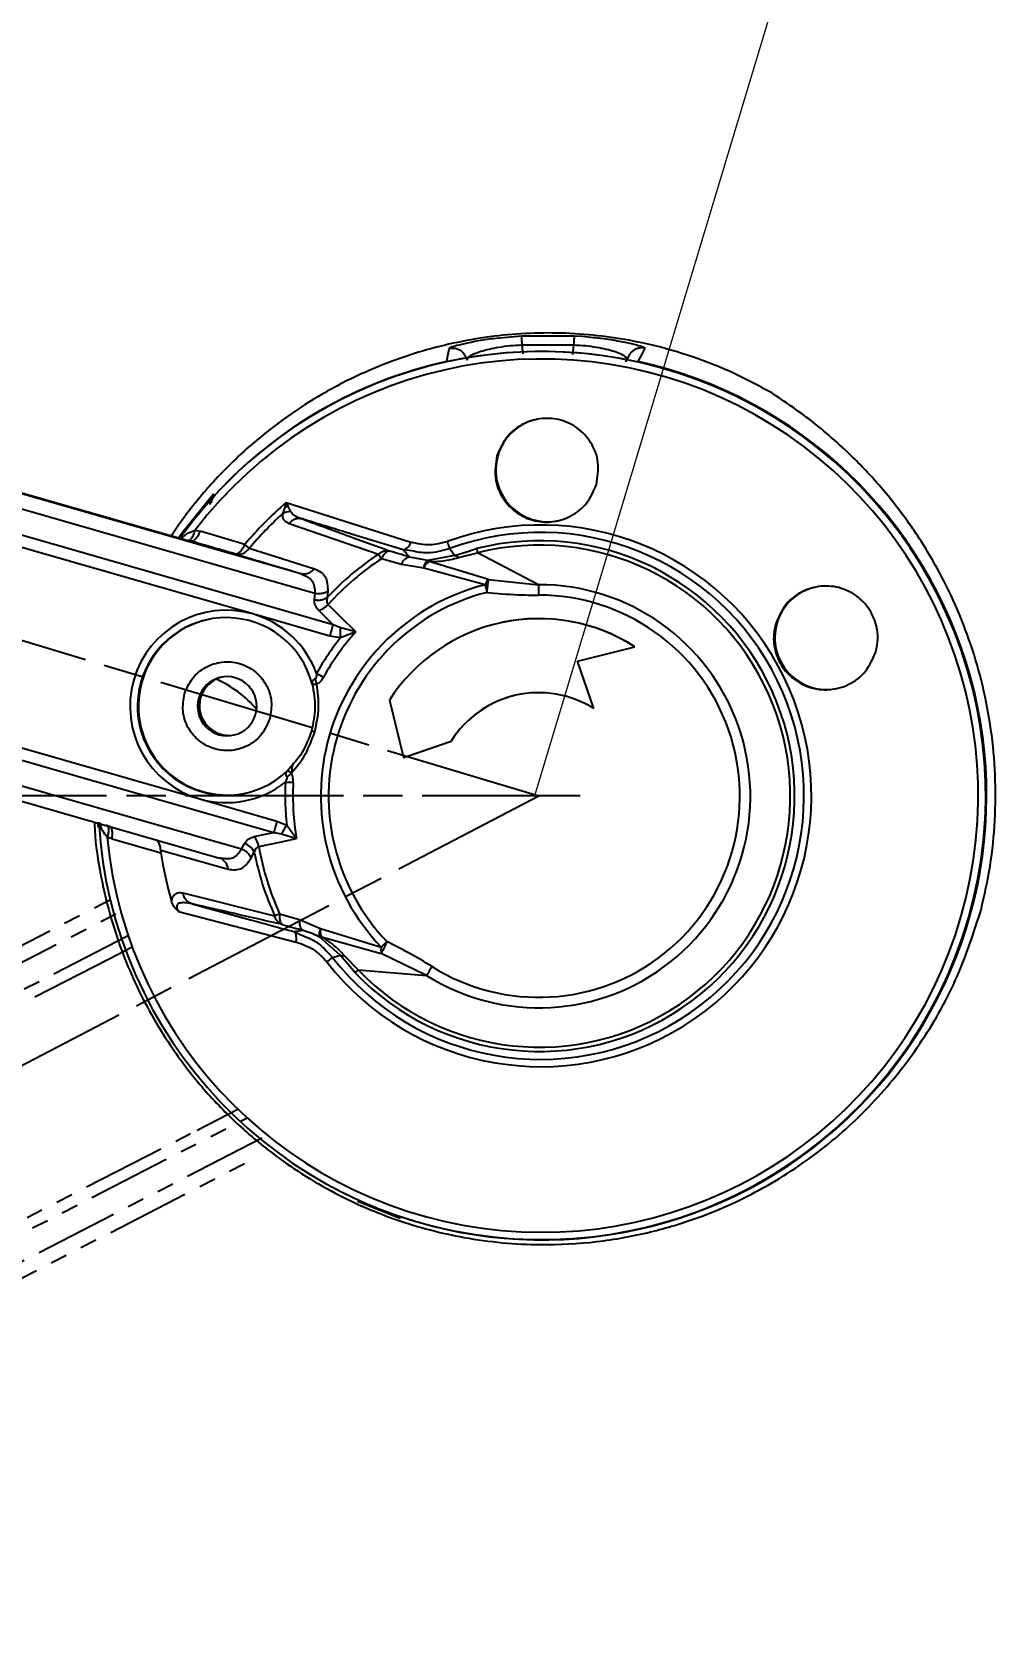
# Model space of a CAD drawing. Header units: millimetres. Extents: x 1890 to 4327, y 775 to 2498.
# Drawn here: x 4021.4 to 4094.7, y 1271.5 to 1394.3 of the extents above; entities that cross this region are included whole.
import ezdxf

# ---------------------------------------------------------------- set-up
doc = ezdxf.new("R2010")
doc.units = ezdxf.units.MM
doc.linetypes.add('AM_ISO08W050', pattern=[18, 12, -1.5, 3, -1.5])
doc.linetypes.add('PHANTOM', pattern=[12.7, 6.35, -1.27, 1.27, -1.27, 1.27, -1.27])
for name, color, linetype, lineweight in [('AM_5', 3, 'Continuous', 25), ('AM_7', 4, 'AM_ISO08W050', 25), ('标注', 3, 'Continuous', 13)]:
    doc.layers.add(name, color=color, linetype=linetype, lineweight=lineweight)
doc.styles.add('SLDTEXTSTYLE1', font='txt.shx', dxfattribs={"width": 0.7, "bigfont": 'gbcbig.shx'})
doc.dimstyles.new('SLDDIMSTYLE12$0', dxfattribs={"dimtxt": 12, "dimasz": 10, "dimexe": 0, "dimexo": 0.0625, "dimgap": 0.875, "dimtad": 1, "dimdec": 1, "dimlfac": 1.8, "dimrnd": 1e-09, "dimzin": 12, "dimdsep": 46, "dimtxsty": 'SLDTEXTSTYLE1', "dimcen": 0.09, "dimdle": 8.16, "dimclrd": 3, "dimclre": 3, "dimadec": 0, "dimazin": 3, "dimtfac": 1, "dimtdec": 1, "dimtofl": 0, "dimtmove": 0, "dimatfit": 3, "dimfxl": 0, "dimfrac": 2, "dimtolj": 1, "dimlwd": 5, "dimlwe": 5, "dimarcsym": 0})
doc.dimstyles.new('SLDDIMSTYLE12$2', dxfattribs={"dimtxt": 12, "dimasz": 10, "dimexe": 0, "dimexo": 0.0625, "dimgap": 0.875, "dimtad": 1, "dimdec": 1, "dimlfac": 1.8, "dimrnd": 1e-09, "dimzin": 12, "dimdsep": 46, "dimtxsty": 'SLDTEXTSTYLE1', "dimcen": 0.09, "dimdle": 8.16, "dimclrd": 3, "dimclre": 3, "dimadec": 0, "dimazin": 3, "dimtfac": 1, "dimtdec": 1, "dimtofl": 0, "dimtmove": 0, "dimatfit": 3, "dimfxl": 0, "dimfrac": 2, "dimtolj": 1, "dimlwd": 5, "dimlwe": 5, "dimarcsym": 0})

# ---------------------------------------------------------------- blocks, each defined once
blk = doc.blocks.new('*D70')
at = {"layer": 'Defpoints', "color": 0, "transparency": 16777216}
for p in [(3755.68, 1427.83), (3777.89, 1346.03), (4059.95, 1336.19), (4059.95, 1336.19), (3778.34, 1189.41)]:
    blk.add_point(p, dxfattribs=at)
at = {"layer": '标注', "color": 3, "linetype": 'Continuous', "lineweight": 5, "transparency": 16777216}
blk.add_arc((4059.95, 1336.19), 282.23, 165.2686, 205.498, dxfattribs=at)
at = {"layer": '标注', "color": 3, "transparency": 16777216}
for points in [[(3785.39, 1408.41), (3788.6, 1407.5), (3789.71, 1417.58)], [(3806.7, 1215.44), (3803.72, 1213.95), (3809.67, 1205.74)]]:
    blk.add_solid(points, dxfattribs=at)
at = {"layer": '标注', "color": 0, "transparency": 16777216, "insert": (3784.91, 1309.21), "char_height": 10, "attachment_point": 5, "rotation": 275.601, "style": 'SLDTEXTSTYLE1'}
blk.add_mtext('\\A1;60%%D', dxfattribs=at)
blk = doc.blocks.new('*D71')
at = {"layer": 'AM_5', "color": 3, "lineweight": 5, "transparency": 16777216}
blk.add_line((3809.38, 1336.22), (3807.93, 1336.22), dxfattribs=at)
at = {"layer": 'AM_5', "color": 3, "linetype": 'Continuous', "lineweight": 5, "transparency": 16777216}
blk.add_arc((4059.84, 1336.22), 251.91, 165.5129, 177.7254, dxfattribs=at)
at = {"layer": 'AM_5', "color": 3, "transparency": 16777216}
for points in [[(3814.33, 1399.69), (3817.54, 1398.79), (3818.63, 1408.87)], [(3809.79, 1346.18), (3806.46, 1346.25), (3807.93, 1336.22)]]:
    blk.add_solid(points, dxfattribs=at)
at = {"layer": 'Defpoints', "color": 0, "transparency": 16777216}
for p in [(3755.68, 1427.83), (3812.71, 1385.04), (3809.45, 1336.22), (4059.95, 1336.19), (4063.1, 1336.22)]:
    blk.add_point(p, dxfattribs=at)
at = {"layer": 'AM_5', "color": 0, "transparency": 16777216, "insert": (3803.82, 1373.94), "char_height": 12, "attachment_point": 5, "rotation": 81.6192, "style": 'SLDTEXTSTYLE1'}
blk.add_mtext('\\A1;15%%D', dxfattribs=at)
blk = doc.blocks.new('*D60')
at = {"layer": 'AM_5', "color": 3, "linetype": 'Continuous', "lineweight": 5, "transparency": 16777216}
for p, q in [((3823.02, 1408.79), (3840.44, 1466.65)), ((4067.87, 1398.15), (3850.02, 1463.76))]:
    blk.add_line(p, q, dxfattribs=at)
at = {"layer": 'AM_5', "color": 3, "lineweight": 5, "transparency": 16777216}
blk.add_line((4059.69, 1336.31), (4077.44, 1395.27), dxfattribs=at)
at = {"layer": 'AM_5', "color": 3, "transparency": 16777216}
for points in [[(3850.5, 1465.36), (3849.54, 1462.17), (3840.44, 1466.65)], [(4068.35, 1399.75), (4067.39, 1396.55), (4077.44, 1395.27)]]:
    blk.add_solid(points, dxfattribs=at)
at = {"layer": 'Defpoints', "color": 0, "transparency": 16777216}
for p in [(3840.44, 1466.65), (3823, 1408.73), (4059.67, 1336.25)]:
    blk.add_point(p, dxfattribs=at)
at = {"layer": 'AM_5', "color": 0, "transparency": 16777216, "insert": (3960.93, 1437.54), "char_height": 12, "attachment_point": 5, "rotation": 343.2384, "style": 'SLDTEXTSTYLE1'}
blk.add_mtext('\\A1;225', dxfattribs=at)

msp = doc.modelspace()

# ---------------------------------------------------------------- linework, layer by layer
at = {"color": 7, "linetype": 'Continuous', "lineweight": 25}
for p, q in [((4058.633, 1371.167), (4056.704, 1370.991)), ((4062.655, 1371.167), (4058.633, 1371.167)), ((4063.277, 1371.124), (4062.655, 1371.167)), ((4053.193, 1370.28), (4053.129, 1370.24)), ((4062.601, 1370.472), (4058.666, 1370.472)), ((4058.666, 1370.472), (4058.752, 1369.814)), ((4062.601, 1370.473), (4062.517, 1369.765)), ((4068.035, 1370.24), (4067.805, 1370.35)), ((4053.096, 1369.234), (4053.08, 1369.231)), ((4056.842, 1362.071), (4056.775, 1362.057)), ((4018.067, 1359.946), (4041.862, 1353.123)), ((4033.36, 1355.576), (4018.097, 1359.953)), ((4017.723, 1358.857), (4042.935, 1351.627)), ((4040.742, 1358.515), (4040.644, 1358.157)), ((4040.742, 1358.515), (4050.225, 1355.498)), ((4040.742, 1358.515), (4040.895, 1358.22)), ((4038.202, 1350.044), (4016.918, 1356.148)), ((4044.329, 1349.225), (4017.171, 1357.014)), ((4033.822, 1356.412), (4034.211, 1356.332)), ((4037.599, 1355.329), (4034.211, 1356.332)), ((4040.975, 1356.927), (4047.762, 1354.591)), ((4049.65, 1354.916), (4045.713, 1356.118)), ((4032.758, 1355.748), (4032.774, 1355.796)), ((4033.252, 1355.633), (4033.447, 1355.594)), ((4033.447, 1355.594), (4033.36, 1355.576)), ((4037.939, 1355.036), (4042.891, 1353.485)), ((4050.293, 1354.834), (4049.65, 1354.916)), ((4053.549, 1354.482), (4053.175, 1355.011)), ((4053.549, 1354.482), (4054.385, 1354.745)), ((4054.385, 1354.745), (4055.227, 1355.009)), ((4036.85, 1354.609), (4037.141, 1354.523)), ((4049.508, 1353.8), (4047.987, 1354.244)), ((4051.201, 1353.525), (4049.508, 1353.8)), ((4051.521, 1354.115), (4050.133, 1354.368)), ((4055.869, 1352.264), (4051.201, 1353.525)), ((4053.549, 1354.482), (4051.521, 1354.115)), ((4056.129, 1352.673), (4051.611, 1354.043)), ((4053.837, 1354.331), (4055.3, 1354.691)), ((4059.935, 1352.269), (4055.3, 1354.691)), ((4041.862, 1353.123), (4041.99, 1353.036)), ((4041.862, 1353.123), (4042.133, 1353.09)), ((4042.116, 1353.093), (4042.098, 1353.037)), ((4056.129, 1352.673), (4059.935, 1352.269)), ((4042.935, 1351.627), (4042.887, 1351.127)), ((4043.91, 1351.786), (4043.874, 1351.298)), ((4044.077, 1348.359), (4038.202, 1350.044)), ((4044.329, 1349.225), (4043.241, 1350.294)), ((4044.893, 1348.995), (4044.329, 1349.225)), ((4046.044, 1348.692), (4044.868, 1348.228)), ((4046.044, 1348.692), (4044.893, 1348.995)), ((4057.121, 1349.387), (4057.109, 1349.384)), ((4078.056, 1349.324), (4077.967, 1349.304)), ((4044.868, 1348.228), (4044.077, 1348.359)), ((4062.895, 1346.46), (4067.245, 1347.545)), ((4062.906, 1346.462), (4067.256, 1347.547)), ((4067.256, 1347.547), (4067.245, 1347.545)), ((4062.906, 1346.462), (4062.895, 1346.46)), ((4064.135, 1342.856), (4062.895, 1346.46)), ((4064.147, 1342.859), (4062.906, 1346.462)), ((4029.704, 1344.877), (4029.771, 1344.891)), ((4042.956, 1345.117), (4043.062, 1344.714)), ((4034.097, 1343.651), (4034.242, 1343.682)), ((4042.719, 1344.759), (4042.754, 1344.68)), ((4048.591, 1343.483), (4049.676, 1339.132)), ((4064.147, 1342.859), (4064.135, 1342.856)), ((4012.644, 1341.225), (4039.802, 1333.437)), ((4012.888, 1342.089), (4034.171, 1335.986)), ((4049.676, 1339.132), (4053.279, 1340.373)), ((4049.687, 1339.135), (4053.291, 1340.376)), ((4053.291, 1340.376), (4053.279, 1340.373)), ((4037.354, 1332.162), (4012.142, 1339.392)), ((4049.687, 1339.135), (4049.676, 1339.132)), ((4011.865, 1338.318), (4035.674, 1331.49)), ((4041.117, 1337.93), (4040.814, 1337.645)), ((4034.171, 1335.986), (4040.046, 1334.301)), ((4026.415, 1334.219), (4026.442, 1333.811)), ((4040.046, 1334.301), (4040.786, 1333.993)), ((4040.786, 1333.993), (4041.537, 1332.975)), ((4027.505, 1332.945), (4027.133, 1333.085)), ((4027.505, 1332.945), (4031.221, 1331.893)), ((4039.802, 1333.437), (4040.402, 1333.332)), ((4040.402, 1333.332), (4041.537, 1332.975)), ((4031.205, 1332.086), (4036.343, 1330.646)), ((4035.66, 1331.494), (4035.826, 1331.497)), ((4035.918, 1331.436), (4035.9, 1331.381)), ((4037.354, 1332.162), (4037.577, 1332.606)), ((4038.096, 1331.509), (4038.322, 1331.936)), ((4039.875, 1327.083), (4032.915, 1328.817)), ((4032.566, 1327.436), (4041.511, 1325.106)), ((4040.248, 1327.254), (4041.771, 1326.818)), ((4041.771, 1326.818), (4043.352, 1326.148)), ((4092.636, 1326.936), (4092.62, 1326.933)), ((4041.414, 1325.823), (4041.329, 1325.896)), ((4041.329, 1325.896), (4041.853, 1325.653)), ((4044.84, 1324.108), (4043.313, 1325.486)), ((4043.352, 1326.148), (4047.973, 1324.727)), ((4043.426, 1325.496), (4047.978, 1324.246)), ((4029.047, 1324.716), (4027.287, 1323.813)), ((4044.267, 1323.941), (4044.84, 1324.108)), ((4045.453, 1323.394), (4044.84, 1324.108)), ((4046.213, 1322.998), (4045.163, 1324.078)), ((4051.42, 1322.568), (4047.978, 1324.246)), ((4045.984, 1322.774), (4045.453, 1323.394)), ((4046.213, 1322.998), (4051.42, 1322.568)), ((4033.968, 1310.803), (4037.078, 1312.4)), ((4046.171, 1305.404), (4049.403, 1304.122)), ((4049.413, 1304.25), (4049.41, 1304.244)), ((4067.278, 1303.241), (4067.294, 1303.244))]:
    msp.add_line(p, q, dxfattribs=at)
at = {"color": 7, "linetype": 'PHANTOM', "lineweight": 25}
for p, q in [((4005.829, 1317.255), (4027.849, 1328.562)), ((4006.323, 1316.226), (4028.169, 1327.444)), ((4028.742, 1325.574), (4007.182, 1314.503)), ((4027.287, 1323.813), (4007.59, 1313.699)), ((4014.271, 1300.689), (4033.968, 1310.803)), ((4014.685, 1299.893), (4037.772, 1311.747)), ((4038.905, 1310.193), (4015.574, 1298.213)), ((4016.107, 1297.24), (4038.14, 1308.553))]:
    msp.add_line(p, q, dxfattribs=at)
at = {"color": 7, "linetype": 'Continuous', "lineweight": 25, "flags": 128}
for points in [[(4053.129, 1370.24), (4053.023, 1369.674), (4052.941, 1369.23)], [(4066.819, 1369.703), (4066.579, 1369.246), (4066.559, 1369.208)], [(4067.504, 1369.23), (4067.802, 1369.795), (4068.035, 1370.24)], [(4053.198, 1369.256), (4053.164, 1369.256), (4052.941, 1369.23)], [(4035.231, 1359.14), (4032.865, 1356.244), (4032.5, 1355.733)], [(4035.307, 1359.053), (4035.264, 1359.101), (4035.231, 1359.14)], [(4036.85, 1354.609), (4036.942, 1354.601), (4037.04, 1354.624), (4037.141, 1354.678), (4037.243, 1354.761), (4037.343, 1354.872), (4037.437, 1355.006), (4037.524, 1355.16), (4037.599, 1355.329)], [(4046.044, 1348.692), (4044.864, 1349.848), (4043.936, 1350.757)], [(4038.316, 1333.116), (4039.149, 1333.296), (4039.802, 1333.437)], [(4038.66, 1332.358), (4040.272, 1332.704), (4041.537, 1332.975)], [(4049.41, 1304.244), (4049.406, 1304.175), (4049.403, 1304.122)]]:
    msp.add_lwpolyline(points, dxfattribs=at)
at = {"color": 7, "linetype": 'Continuous', "lineweight": 25}
for centre, radius, start, end in [((4060.17, 1336.235), 33.187, 185.44631, 142.55572), ((4060.179, 1336.237), 33.749, 343.99795, 144.37216), ((4060.194, 1336.239), 33.75, 343.99967, 102.14019), ((4060.222, 1336.248), 33.776, 102.44988, 137.53256), ((4060.222, 1336.246), 33.778, 251.33315, 77.54961), ((4060.627, 1360.986), 3.937, 102.14289, 164.00219), ((4060.627, 1360.986), 3.937, 163.99967, 282.14019), ((4060.149, 1336.231), 29.55, 131.05303, 139.73783), ((4060.144, 1336.23), 29.098, 132.57575, 139.73778), ((4041.076, 1356.577), 1.245, 89.51081, 119.80629), ((4041.189, 1356.536), 1.71, 99.92431, 108.57758), ((4060.097, 1336.219), 20.585, 217.80792, 110.19454), ((4060.088, 1336.217), 20.025, 217.80792, 110.19454), ((4037.093, 1355.593), 1.013, 256.13749, 326.65871), ((4011.075, 1324.22), 40.882, 48.9186, 49.54784), ((4060.001, 1336.198), 19.408, 223.76375, 104.2387), ((4059.993, 1336.196), 19.081, 223.76387, 104.23864), ((4049.454, 1355.685), 0.793, 284.25693, 346.38415), ((4059.998, 1336.199), 22.091, 123.62673, 136.87996), ((4059.994, 1336.198), 21.676, 123.6355, 137.80261), ((4075.617, 1372.451), 33.09, 212.6677, 213.38343), ((4050.265, 1353.594), 0.785, 99.68998, 164.75306), ((4052.283, 1353.09), 1.166, 125.1911, 158.08506), ((4059.963, 1336.189), 16.587, 104.28896, 223.71352), ((4059.963, 1336.19), 16.079, 237.90451, 90.09862), ((4057.254, 1351.67), 1.507, 138.28952, 156.79982), ((4148.878, 1375.349), 95.831, 193.93929, 194.29763), ((4059.961, 1336.189), 15.988, 104.28897, 223.71351), ((4059.96, 1336.189), 15.284, 237.90204, 90.10104), ((4081.841, 1348.238), 3.937, 102.14289, 164.00219), ((4036.187, 1343.015), 7.312, 74.0024, 254.00006), ((4036.186, 1343.015), 7.312, 19.98893, 73.99815), ((4036.192, 1343.016), 6.75, 14.63064, 164.00143), ((4036.259, 1343.031), 6.75, 102.1429, 164.00218), ((4059.976, 1336.193), 18.717, 138.10256, 151.14854), ((4059.949, 1336.188), 13.499, 57.28113, 147.28505), ((4059.96, 1336.19), 13.499, 57.2812, 102.14227), ((4081.841, 1348.238), 3.937, 163.99967, 282.14019), ((4059.978, 1336.193), 19.317, 141.46177, 151.14852), ((4036.26, 1343.03), 6.75, 163.99975, 282.14011), ((4036.26, 1343.03), 2.25, 343.99745, 164.00009), ((4036.405, 1343.062), 2.25, 104.03604, 164.00205), ((4031.798, 1337.01), 8.855, 40.83204, 65.81779), ((3972.998, 1218.318), 145.215, 60.91799, 61.15396), ((4036.193, 1343.016), 6.75, 163.9984, 313.36529), ((4036.405, 1343.062), 2.25, 163.99943, 280.24751), ((4059.949, 1336.187), 7.874, 57.88144, 147.88541), ((4059.96, 1336.19), 7.874, 102.14271, 147.88527), ((4036.26, 1343.03), 2.25, 163.99745, 344.00009), ((4036.187, 1343.014), 7.312, 253.99862, 308.0114), ((4059.979, 1336.193), 19.318, 176.85372, 186.53999), ((4059.977, 1336.193), 18.719, 176.85373, 189.89901), ((4060.179, 1336.235), 33.748, 183.43897, 344.001), ((4036.966, 1332.046), 1.723, 10.4509, 38.42547), ((4060.15, 1336.23), 29.252, 188.52543, 195.91771), ((4037.143, 1331.374), 1.307, 25.50508, 70.60837), ((4060.001, 1336.198), 22.093, 191.12072, 204.365), ((4059.996, 1336.197), 21.678, 190.19887, 204.3629), ((4099.081, 1197.683), 142.302, 114.42078, 114.58603), ((4060.195, 1336.237), 33.748, 282.14308, 344.002), ((4049.427, 1324.501), 1.471, 171.18744, 190.00395), ((4173.865, 1193.894), 181.565, 133.70869, 133.89737), ((4100.995, 1299.523), 58.497, 154.02865, 154.99957)]:
    msp.add_arc(centre, radius, start, end, dxfattribs=at)
for points, knots in [([(4077.669, 1366.842), (4076.613, 1367.412), (4074.582, 1368.508), (4071.268, 1369.769), (4067.262, 1370.864), (4062.41, 1371.507), (4056.787, 1371.326), (4052.331, 1370.438), (4048.982, 1369.355), (4046.302, 1368.265), (4043.554, 1366.851), (4040.789, 1365.074), (4038.581, 1363.355), (4036.781, 1361.721), (4035.408, 1360.321), (4034.085, 1358.811), (4032.953, 1357.388), (4032.27, 1356.363), (4032.004, 1355.964)], [0, 0, 0, 0, 0.0716141, 0.1376427, 0.2038002, 0.3043716, 0.402157, 0.5046925, 0.5521038, 0.6009821, 0.6712151, 0.7340966, 0.7994339, 0.8433201, 0.8852981, 0.9222529, 0.9697109, 1, 1, 1, 1]), ([(4056.704, 1370.991), (4056.242, 1370.926), (4055.307, 1370.795), (4054.265, 1370.578), (4053.501, 1370.389), (4053.297, 1370.316), (4053.193, 1370.28)], [0, 0, 0, 0, 0.2467046, 0.4997683, 0.7468748, 1, 1, 1, 1]), ([(4058.633, 1371.167), (4058.633, 1371.155), (4058.632, 1371.132), (4058.639, 1370.98), (4058.65, 1370.759), (4058.661, 1370.567), (4058.666, 1370.472)], [0, 0, 0, 0, 0.244843, 0.5001263, 0.7553423, 1, 1, 1, 1]), ([(4062.655, 1371.167), (4062.653, 1371.155), (4062.648, 1371.131), (4062.636, 1370.98), (4062.62, 1370.762), (4062.608, 1370.568), (4062.601, 1370.473)], [0, 0, 0, 0, 0.2506754, 0.4980464, 0.7510697, 1, 1, 1, 1]), ([(4067.805, 1370.35), (4067.63, 1370.403), (4067.286, 1370.507), (4066.264, 1370.732), (4064.931, 1370.964), (4063.825, 1371.071), (4063.277, 1371.124)], [0, 0, 0, 0, 0.2491031, 0.4901997, 0.7472817, 1, 1, 1, 1]), ([(4053.129, 1370.24), (4053.299, 1370.255), (4053.637, 1370.284), (4054.069, 1370.058), (4054.364, 1369.73), (4054.439, 1369.474), (4054.477, 1369.346)], [0, 0, 0, 0, 0.2799949, 0.5581407, 0.7800037, 1, 1, 1, 1]), ([(4058.666, 1370.473), (4058.363, 1370.456), (4057.756, 1370.421), (4056.9, 1370.304), (4056.143, 1370.153), (4055.309, 1369.923), (4054.598, 1369.618), (4054.517, 1369.438), (4054.477, 1369.346)], [0, 0, 0, 0, 0.1216848, 0.2436394, 0.3665866, 0.4908705, 0.7427966, 1, 1, 1, 1]), ([(4066.688, 1369.346), (4066.66, 1369.437), (4066.605, 1369.617), (4065.925, 1369.922), (4065.109, 1370.153), (4064.363, 1370.304), (4063.512, 1370.422), (4062.905, 1370.456), (4062.601, 1370.473)], [0, 0, 0, 0, 0.25669183, 0.50843056, 0.63281467, 0.75589912, 0.87804396, 1, 1, 1, 1]), ([(4068.035, 1370.24), (4067.962, 1370.252), (4067.813, 1370.276), (4067.586, 1370.254), (4067.368, 1370.191), (4067.168, 1370.085), (4066.995, 1369.941), (4066.878, 1369.81), (4066.834, 1369.721), (4066.824, 1369.701)], [0, 0, 0, 0, 0.1570011, 0.3172009, 0.4773885, 0.6343544, 0.7913438, 0.9515396, 1, 1, 1, 1]), ([(4093.581, 1327.548), (4093.831, 1328.657), (4094.331, 1330.874), (4094.676, 1334.338), (4094.702, 1337.818), (4094.385, 1341.256), (4093.751, 1344.588), (4092.829, 1347.769), (4091.651, 1350.775), (4090.134, 1353.82), (4088.263, 1356.808), (4086.073, 1359.625), (4083.491, 1362.368), (4080.562, 1364.898), (4078.648, 1366.184), (4077.669, 1366.842)], [0, 0, 0, 0, 0.0627951, 0.1255982, 0.1880794, 0.2505771, 0.3126556, 0.3746993, 0.4372762, 0.5009385, 0.5820109, 0.6649965, 0.7507977, 0.8724761, 1, 1, 1, 1]), ([(4064.333, 1359.883), (4064.425, 1360.436), (4064.603, 1361.518), (4064.098, 1362.854), (4063.435, 1363.712), (4062.843, 1364.22), (4062.182, 1364.594), (4061.477, 1364.831), (4060.749, 1364.93), (4060.019, 1364.895), (4059.302, 1364.725), (4058.388, 1364.316), (4057.359, 1363.463), (4056.976, 1362.54), (4056.775, 1362.057)], [0, 0, 0, 0, 0.1454096, 0.2843678, 0.3500183, 0.4113214, 0.4701235, 0.5269841, 0.5816264, 0.6365696, 0.6922624, 0.749136, 0.868448, 1, 1, 1, 1]), ([(4056.775, 1362.057), (4056.686, 1361.499), (4056.507, 1360.383), (4057.112, 1358.822), (4058.057, 1357.824), (4058.976, 1357.323), (4059.67, 1357.1), (4060.378, 1357.009), (4061.08, 1357.045), (4061.77, 1357.205), (4062.679, 1357.598), (4063.727, 1358.442), (4064.123, 1359.384), (4064.333, 1359.883)], [0, 0, 0, 0, 0.1426319, 0.2854821, 0.4161443, 0.4747377, 0.529504, 0.5816768, 0.6338546, 0.6858561, 0.7410149, 0.8625746, 1, 1, 1, 1]), ([(4035.231, 1359.14), (4035.176, 1359.073), (4035.069, 1358.942), (4034.972, 1358.71), (4034.93, 1358.511), (4034.939, 1358.392), (4034.943, 1358.354)], [0, 0, 0, 0, 0.3001412, 0.5845824, 0.8690123, 1, 1, 1, 1]), ([(4035.307, 1359.053), (4035.255, 1358.988), (4035.151, 1358.857), (4035.059, 1358.65), (4035.039, 1358.512), (4035.031, 1358.458)], [0, 0, 0, 0, 0.3723099, 0.7541245, 1, 1, 1, 1]), ([(4040.457, 1357.657), (4040.455, 1357.567), (4040.452, 1357.373), (4040.609, 1357.103), (4040.83, 1356.997), (4040.975, 1356.927)], [0, 0, 0, 0, 0.2320046, 0.4979825, 1, 1, 1, 1]), ([(4040.644, 1358.157), (4040.611, 1358.053), (4040.553, 1357.875), (4040.485, 1357.721), (4040.457, 1357.657)], [0, 0, 0, 0, 0.5830316, 1, 1, 1, 1]), ([(4041.087, 1357.822), (4041.057, 1357.887), (4041.001, 1358.009), (4040.928, 1358.153), (4040.895, 1358.22)], [0, 0, 0, 0, 0.5364801, 1, 1, 1, 1]), ([(4041.978, 1357.264), (4041.892, 1357.279), (4041.717, 1357.309), (4041.443, 1357.254), (4041.184, 1357.131), (4041.044, 1356.994), (4040.975, 1356.927)], [0, 0, 0, 0, 0.2454954, 0.5, 0.7545047, 1, 1, 1, 1]), ([(4041.087, 1357.822), (4041.125, 1357.765), (4041.211, 1357.636), (4041.508, 1357.442), (4041.789, 1357.335), (4041.978, 1357.264)], [0, 0, 0, 0, 0.2031095, 0.4647797, 1, 1, 1, 1]), ([(4041.978, 1357.264), (4043.232, 1356.801), (4045.385, 1356.007), (4047.679, 1355.175), (4048.638, 1354.827)], [0, 0, 0, 0, 0.5820752, 1, 1, 1, 1]), ([(4045.713, 1356.118), (4045.629, 1356.143), (4044.366, 1356.529), (4043.131, 1356.909), (4041.978, 1357.264)], [0, 0, 0, 0, 0.0662016, 1, 1, 1, 1]), ([(4032.774, 1355.796), (4032.948, 1355.948), (4033.255, 1356.216), (4033.651, 1356.353), (4033.822, 1356.412)], [0, 0, 0, 0, 0.5684211, 1, 1, 1, 1]), ([(4033.252, 1355.633), (4033.307, 1355.639), (4033.419, 1355.651), (4033.585, 1355.818), (4033.73, 1356.077), (4033.792, 1356.302), (4033.822, 1356.412)], [0, 0, 0, 0, 0.2432266, 0.5000017, 0.7567759, 1, 1, 1, 1]), ([(4033.447, 1355.595), (4033.509, 1355.59), (4033.636, 1355.581), (4033.852, 1355.733), (4034.058, 1355.989), (4034.161, 1356.22), (4034.211, 1356.332)], [0, 0, 0, 0, 0.2423334, 0.4999392, 0.757578, 1, 1, 1, 1]), ([(4036.85, 1354.609), (4036.209, 1354.795), (4035.073, 1355.124), (4033.941, 1355.452), (4033.447, 1355.594)], [0, 0, 0, 0, 0.5642907, 1, 1, 1, 1]), ([(4048.638, 1354.827), (4048.586, 1354.829), (4048.516, 1354.83), (4048.403, 1354.774), (4048.288, 1354.689), (4048.135, 1354.518), (4048.036, 1354.336), (4047.987, 1354.245)], [0, 0, 0, 0, 0.2498451, 0.3419699, 0.5003268, 0.7501647, 1, 1, 1, 1]), ([(4050.133, 1354.368), (4049.857, 1354.453), (4049.357, 1354.606), (4048.86, 1354.759), (4048.638, 1354.827)], [0, 0, 0, 0, 0.5530907, 1, 1, 1, 1]), ([(4050.133, 1354.368), (4050.042, 1354.471), (4049.88, 1354.654), (4049.72, 1354.836), (4049.65, 1354.916)], [0, 0, 0, 0, 0.5617548, 1, 1, 1, 1]), ([(4052.991, 1355.538), (4052.551, 1355.422), (4051.603, 1355.171), (4050.706, 1355.384), (4050.225, 1355.498)], [0, 0, 0, 0, 0.4644483, 1, 1, 1, 1]), ([(4053.175, 1355.011), (4052.615, 1354.848), (4051.643, 1354.566), (4050.694, 1354.754), (4050.293, 1354.834)], [0, 0, 0, 0, 0.5775061, 1, 1, 1, 1]), ([(4037.141, 1354.523), (4037.994, 1354.27), (4039.548, 1353.808), (4041.143, 1353.336), (4041.862, 1353.123)], [0, 0, 0, 0, 0.5495061, 1, 1, 1, 1]), ([(4042.133, 1353.09), (4042.228, 1353.102), (4042.418, 1353.126), (4042.684, 1353.267), (4042.823, 1353.414), (4042.891, 1353.485)], [0, 0, 0, 0, 0.3395659, 0.6771788, 1, 1, 1, 1]), ([(4042.891, 1353.485), (4043.229, 1353.32), (4043.854, 1353.013), (4043.892, 1352.173), (4043.91, 1351.786)], [0, 0, 0, 0, 0.5395057, 1, 1, 1, 1]), ([(4051.201, 1353.525), (4051.221, 1353.607), (4051.262, 1353.771), (4051.342, 1353.955), (4051.421, 1354.066), (4051.481, 1354.105), (4051.511, 1354.113), (4051.52, 1354.114), (4051.521, 1354.115)], [0, 0, 0, 0, 0.2498824, 0.4997694, 0.7496604, 0.9255481, 0.9908934, 1, 1, 1, 1]), ([(4051.611, 1354.043), (4051.611, 1354.043), (4051.611, 1354.043), (4051.611, 1354.043), (4051.611, 1354.043), (4051.597, 1354.062), (4051.569, 1354.096), (4051.538, 1354.108), (4051.521, 1354.115)], [0, 0, 0, 0, 0.0000335, 0.000106, 0.0003683, 0.001362, 0.4820163, 1, 1, 1, 1]), ([(4051.611, 1354.043), (4051.74, 1354.038), (4052.094, 1354.026), (4052.847, 1354.071), (4053.449, 1354.229), (4053.837, 1354.331)], [0, 0, 0, 0, 0.1685681, 0.4640042, 1, 1, 1, 1]), ([(4053.549, 1354.482), (4053.592, 1354.48), (4053.677, 1354.476), (4053.784, 1354.38), (4053.837, 1354.332)], [0, 0, 0, 0, 0.5021576, 1, 1, 1, 1]), ([(4041.99, 1353.036), (4042.281, 1352.906), (4042.857, 1352.648), (4042.909, 1351.966), (4042.935, 1351.627)], [0, 0, 0, 0, 0.504897, 1, 1, 1, 1]), ([(4056.015, 1351.682), (4056.027, 1351.767), (4056.051, 1351.943), (4056.066, 1352.209), (4056.113, 1352.477), (4056.123, 1352.604), (4056.129, 1352.673)], [0, 0, 0, 0, 0.2100867, 0.4354712, 0.6954439, 1, 1, 1, 1]), ([(4042.887, 1351.127), (4042.973, 1351.114), (4043.148, 1351.087), (4043.414, 1351.11), (4043.665, 1351.177), (4043.805, 1351.258), (4043.874, 1351.298)], [0, 0, 0, 0, 0.2465031, 0.5000051, 0.7535045, 1, 1, 1, 1]), ([(4043.241, 1350.294), (4043.132, 1350.424), (4042.9, 1350.7), (4042.892, 1350.979), (4042.887, 1351.127)], [0, 0, 0, 0, 0.471381, 1, 1, 1, 1]), ([(4042.935, 1351.627), (4043.019, 1351.614), (4043.189, 1351.587), (4043.449, 1351.606), (4043.699, 1351.668), (4043.84, 1351.747), (4043.91, 1351.787)], [0, 0, 0, 0, 0.2424888, 0.4944094, 0.7492399, 1, 1, 1, 1]), ([(4043.874, 1351.298), (4043.845, 1351.195), (4043.805, 1351.049), (4043.854, 1350.862), (4043.909, 1350.791), (4043.936, 1350.757)], [0, 0, 0, 0, 0.5578773, 0.7889784, 1, 1, 1, 1]), ([(4056.015, 1351.682), (4056.792, 1351.611), (4058.096, 1351.491), (4059.405, 1351.478), (4059.933, 1351.473)], [0, 0, 0, 0, 0.5961974, 1, 1, 1, 1]), ([(4085.568, 1347.141), (4085.626, 1347.389), (4085.739, 1347.877), (4085.726, 1348.64), (4085.581, 1349.371), (4085.304, 1350.051), (4084.909, 1350.664), (4084.232, 1351.384), (4083.111, 1352.038), (4081.547, 1352.262), (4079.98, 1351.85), (4078.638, 1350.854), (4078.187, 1349.814), (4077.967, 1349.304)], [0, 0, 0, 0, 0.0608535, 0.1193328, 0.1758288, 0.2307749, 0.2847904, 0.339989, 0.4550176, 0.579343, 0.7165648, 0.8612718, 1, 1, 1, 1]), ([(4043.936, 1350.757), (4043.883, 1350.705), (4043.776, 1350.599), (4043.598, 1350.467), (4043.416, 1350.359), (4043.299, 1350.316), (4043.241, 1350.294)], [0, 0, 0, 0, 0.2474529, 0.4999677, 0.7524992, 1, 1, 1, 1]), ([(4044.868, 1348.228), (4044.87, 1348.299), (4044.874, 1348.441), (4044.881, 1348.645), (4044.887, 1348.835), (4044.891, 1348.942), (4044.893, 1348.995)], [0, 0, 0, 0, 0.250968, 0.5042543, 0.7553572, 1, 1, 1, 1]), ([(4077.967, 1349.304), (4077.908, 1349.049), (4077.795, 1348.562), (4077.809, 1347.802), (4077.95, 1347.086), (4078.217, 1346.42), (4078.596, 1345.819), (4079.249, 1345.104), (4080.354, 1344.432), (4081.92, 1344.175), (4083.517, 1344.572), (4084.892, 1345.578), (4085.349, 1346.634), (4085.568, 1347.141)], [0, 0, 0, 0, 0.06397863, 0.1218211, 0.17743232, 0.23069626, 0.2827302, 0.33609245, 0.449634, 0.58030579, 0.7241629, 0.86755986, 1, 1, 1, 1]), ([(4042.956, 1345.117), (4042.915, 1345.094), (4042.83, 1345.049), (4042.745, 1344.947), (4042.701, 1344.84), (4042.716, 1344.759), (4042.723, 1344.721)], [0, 0, 0, 0, 0.2175002, 0.4456339, 0.7453176, 1, 1, 1, 1]), ([(4043.058, 1345.515), (4043.055, 1345.43), (4043.051, 1345.311), (4043.014, 1345.184), (4042.983, 1345.134), (4042.964, 1345.122), (4042.956, 1345.117)], [0, 0, 0, 0, 0.5873569, 0.8346977, 0.9249512, 1, 1, 1, 1]), ([(4043.582, 1345.225), (4043.515, 1345.118), (4043.413, 1344.955), (4043.225, 1344.786), (4043.115, 1344.737), (4043.062, 1344.714)], [0, 0, 0, 0, 0.4918514, 0.7535128, 1, 1, 1, 1]), ([(4042.723, 1344.721), (4042.837, 1344.119), (4043.055, 1342.972), (4042.795, 1341.739), (4042.672, 1341.154)], [0, 0, 0, 0, 0.5248896, 1, 1, 1, 1]), ([(4043.062, 1344.714), (4043.018, 1344.703), (4042.927, 1344.681), (4042.817, 1344.672), (4042.744, 1344.676), (4042.73, 1344.707), (4042.723, 1344.721)], [0, 0, 0, 0, 0.2175407, 0.446787, 0.7432095, 1, 1, 1, 1]), ([(4042.92, 1341.08), (4043.053, 1341.698), (4043.321, 1342.936), (4043.148, 1344.12), (4043.062, 1344.714)], [0, 0, 0, 0, 0.4984638, 1, 1, 1, 1]), ([(4042.672, 1341.154), (4042.466, 1340.592), (4042.034, 1339.41), (4041.242, 1338.556), (4040.827, 1338.109)], [0, 0, 0, 0, 0.4752705, 1, 1, 1, 1]), ([(4041.117, 1337.93), (4041.506, 1338.389), (4042.279, 1339.298), (4042.707, 1340.489), (4042.92, 1341.08)], [0, 0, 0, 0, 0.5045108, 1, 1, 1, 1]), ([(4042.92, 1341.08), (4042.884, 1341.091), (4042.81, 1341.112), (4042.731, 1341.135), (4042.68, 1341.15), (4042.675, 1341.153), (4042.672, 1341.154)], [0, 0, 0, 0, 0.2492627, 0.5044271, 0.7572703, 1, 1, 1, 1]), ([(4040.69, 1337.253), (4040.731, 1337.325), (4040.79, 1337.429), (4040.827, 1337.556), (4040.827, 1337.616), (4040.818, 1337.636), (4040.814, 1337.645)], [0, 0, 0, 0, 0.5788982, 0.8325061, 0.9242536, 1, 1, 1, 1]), ([(4040.814, 1337.645), (4040.792, 1337.684), (4040.747, 1337.763), (4040.725, 1337.884), (4040.744, 1338.009), (4040.798, 1338.073), (4040.827, 1338.109)], [0, 0, 0, 0, 0.2051839, 0.4197613, 0.6800214, 1, 1, 1, 1]), ([(4041.117, 1337.93), (4041.084, 1337.965), (4041.014, 1338.036), (4040.932, 1338.099), (4040.865, 1338.128), (4040.841, 1338.116), (4040.827, 1338.109)], [0, 0, 0, 0, 0.2283661, 0.4781223, 0.7150622, 1, 1, 1, 1]), ([(4041.287, 1337.22), (4041.287, 1337.344), (4041.287, 1337.536), (4041.218, 1337.78), (4041.15, 1337.881), (4041.117, 1337.93)], [0, 0, 0, 0, 0.4836103, 0.7508269, 1, 1, 1, 1]), ([(4041.198, 1338.033), (4041.193, 1338.104), (4041.179, 1338.33), (4041.249, 1338.547), (4041.298, 1338.697)], [0, 0, 0, 0, 0.3105302, 1, 1, 1, 1]), ([(4026.173, 1334.215), (4026.179, 1334.008), (4026.217, 1332.654), (4026.624, 1330.138), (4027.561, 1326.138), (4029.274, 1321.666), (4031.689, 1317.457), (4034.317, 1314.03), (4036.856, 1311.373), (4039.443, 1309.191), (4041.971, 1307.429), (4044.385, 1306.028), (4046.804, 1304.878), (4050.032, 1303.627), (4054.431, 1302.472), (4059.571, 1301.99), (4064.336, 1302.25), (4068.342, 1302.969), (4072.628, 1304.264), (4077.153, 1306.329), (4081.78, 1309.426), (4085.858, 1313.234), (4089.241, 1317.617), (4091.925, 1322.428), (4093.03, 1325.843), (4093.581, 1327.548)], [0, 0, 0, 0, 0.00690461, 0.0451883, 0.08283495, 0.13974833, 0.19650273, 0.2340919, 0.27350438, 0.30976804, 0.3380985, 0.36810574, 0.39538295, 0.42019079, 0.47424837, 0.53427599, 0.57764847, 0.62021225, 0.65871271, 0.71468253, 0.77202122, 0.82888477, 0.88558838, 0.94288579, 1, 1, 1, 1]), ([(4027.133, 1333.085), (4027.015, 1333.235), (4026.754, 1333.563), (4026.637, 1333.954), (4026.573, 1334.168)], [0, 0, 0, 0, 0.4544713, 1, 1, 1, 1]), ([(4027.061, 1334.039), (4027.104, 1334.006), (4027.192, 1333.94), (4027.246, 1333.714), (4027.233, 1333.42), (4027.166, 1333.195), (4027.133, 1333.085)], [0, 0, 0, 0, 0.2407228, 0.4965557, 0.7542523, 1, 1, 1, 1]), ([(4027.505, 1332.945), (4027.522, 1333.066), (4027.557, 1333.316), (4027.518, 1333.64), (4027.414, 1333.881), (4027.301, 1333.938), (4027.246, 1333.966)], [0, 0, 0, 0, 0.2424241, 0.5000639, 0.757669, 1, 1, 1, 1]), ([(4040.786, 1333.993), (4040.751, 1333.933), (4040.68, 1333.811), (4040.578, 1333.636), (4040.482, 1333.471), (4040.428, 1333.378), (4040.402, 1333.332)], [0, 0, 0, 0, 0.2477926, 0.5000002, 0.7522078, 1, 1, 1, 1]), ([(4031.205, 1332.086), (4031.197, 1332.188), (4031.18, 1332.405), (4031.062, 1332.683), (4030.933, 1332.807), (4030.871, 1332.868)], [0, 0, 0, 0, 0.31238, 0.6677205, 1, 1, 1, 1]), ([(4037.577, 1332.606), (4037.669, 1332.739), (4037.828, 1332.968), (4038.172, 1333.073), (4038.316, 1333.116)], [0, 0, 0, 0, 0.5822537, 1, 1, 1, 1]), ([(4031.205, 1332.086), (4031.207, 1332.051), (4031.209, 1331.988), (4031.217, 1331.923), (4031.221, 1331.893)], [0, 0, 0, 0, 0.5485339, 1, 1, 1, 1]), ([(4035.909, 1331.379), (4035.909, 1331.379), (4035.84, 1331.442), (4035.75, 1331.468), (4035.66, 1331.494)], [0, 0, 0, 0, 0.006595, 1, 1, 1, 1]), ([(4035.826, 1331.497), (4036.135, 1331.45), (4036.753, 1331.354), (4037.154, 1331.893), (4037.354, 1332.162)], [0, 0, 0, 0, 0.5010464, 1, 1, 1, 1]), ([(4036.343, 1330.646), (4036.714, 1330.6), (4037.403, 1330.515), (4037.877, 1331.195), (4038.096, 1331.509)], [0, 0, 0, 0, 0.5390753, 1, 1, 1, 1]), ([(4038.096, 1331.509), (4038.058, 1331.579), (4037.98, 1331.722), (4037.801, 1331.908), (4037.591, 1332.062), (4037.432, 1332.129), (4037.354, 1332.162)], [0, 0, 0, 0, 0.2507607, 0.5055916, 0.7575122, 1, 1, 1, 1]), ([(4038.66, 1332.358), (4038.614, 1332.341), (4038.519, 1332.305), (4038.389, 1332.166), (4038.348, 1332.027), (4038.322, 1331.936)], [0, 0, 0, 0, 0.2413974, 0.5018091, 1, 1, 1, 1]), ([(4036.343, 1330.646), (4036.323, 1330.742), (4036.282, 1330.94), (4036.131, 1331.198), (4035.983, 1331.319), (4035.909, 1331.379)], [0, 0, 0, 0, 0.3235264, 0.6618766, 1, 1, 1, 1]), ([(4032.915, 1328.817), (4032.772, 1328.838), (4032.517, 1328.875), (4032.241, 1328.727), (4032.078, 1328.501), (4032.038, 1328.301), (4032.02, 1328.207)], [0, 0, 0, 0, 0.37521, 0.6669858, 0.8447724, 1, 1, 1, 1]), ([(4032.566, 1327.436), (4032.435, 1327.549), (4032.194, 1327.756), (4032.074, 1328.065), (4032.02, 1328.207)], [0, 0, 0, 0, 0.5416834, 1, 1, 1, 1]), ([(4033.588, 1328.003), (4033.405, 1328.043), (4033.091, 1328.111), (4032.749, 1328.101), (4032.568, 1328.037), (4032.484, 1327.975), (4032.431, 1327.893), (4032.417, 1327.785), (4032.442, 1327.668), (4032.493, 1327.55), (4032.54, 1327.476), (4032.566, 1327.436)], [0, 0, 0, 0, 0.3392548, 0.5783472, 0.6635743, 0.7304267, 0.7889961, 0.8436092, 0.8910481, 0.9412032, 1, 1, 1, 1]), ([(4033.588, 1328.003), (4033.507, 1328.036), (4033.342, 1328.102), (4033.139, 1328.292), (4032.985, 1328.534), (4032.938, 1328.723), (4032.915, 1328.817)], [0, 0, 0, 0, 0.2454954, 0.5, 0.7545046, 1, 1, 1, 1]), ([(4033.588, 1328.003), (4035.066, 1327.602), (4037.62, 1326.909), (4040.229, 1326.196), (4041.329, 1325.896)], [0, 0, 0, 0, 0.5786818, 1, 1, 1, 1]), ([(4040.494, 1326.423), (4039.221, 1326.717), (4036.854, 1327.263), (4034.62, 1327.769), (4033.588, 1328.003)], [0, 0, 0, 0, 0.53796346, 1, 1, 1, 1]), ([(4040.494, 1326.423), (4040.423, 1326.45), (4040.283, 1326.505), (4040.105, 1326.657), (4039.961, 1326.849), (4039.903, 1327.005), (4039.875, 1327.083)], [0, 0, 0, 0, 0.249989, 0.5000113, 0.7500081, 1, 1, 1, 1]), ([(4041.771, 1326.818), (4041.765, 1326.719), (4041.754, 1326.518), (4041.796, 1326.271), (4041.878, 1326.086), (4041.962, 1326.037), (4042.003, 1326.013)], [0, 0, 0, 0, 0.2446171, 0.4999989, 0.7553814, 1, 1, 1, 1]), ([(4040.494, 1326.423), (4040.778, 1326.345), (4041.28, 1326.21), (4041.785, 1326.072), (4042.003, 1326.013)], [0, 0, 0, 0, 0.5669451, 1, 1, 1, 1]), ([(4041.329, 1325.896), (4041.454, 1325.918), (4041.677, 1325.957), (4041.903, 1325.996), (4042.003, 1326.013)], [0, 0, 0, 0, 0.5582261, 1, 1, 1, 1]), ([(4041.511, 1325.106), (4041.519, 1325.203), (4041.536, 1325.402), (4041.504, 1325.64), (4041.461, 1325.786), (4041.42, 1325.819), (4041.414, 1325.823)], [0, 0, 0, 0, 0.3058422, 0.6271066, 0.9505017, 1, 1, 1, 1]), ([(4041.853, 1325.653), (4042.255, 1325.501), (4043.183, 1325.148), (4043.875, 1324.378), (4044.267, 1323.941)], [0, 0, 0, 0, 0.43349735, 1, 1, 1, 1]), ([(4042.003, 1326.013), (4042.259, 1325.936), (4042.7, 1325.803), (4043.131, 1325.58), (4043.313, 1325.486)], [0, 0, 0, 0, 0.5802265, 1, 1, 1, 1]), ([(4043.352, 1326.148), (4043.325, 1326.068), (4043.273, 1325.908), (4043.244, 1325.711), (4043.253, 1325.578), (4043.283, 1325.516), (4043.303, 1325.494), (4043.309, 1325.488), (4043.312, 1325.487), (4043.313, 1325.486)], [0, 0, 0, 0, 0.2498868, 0.4997726, 0.7496574, 0.9252916, 0.9752659, 0.9907836, 1, 1, 1, 1]), ([(4043.313, 1325.486), (4043.329, 1325.482), (4043.353, 1325.476), (4043.39, 1325.484), (4043.412, 1325.49), (4043.423, 1325.495), (4043.426, 1325.496)], [0, 0, 0, 0, 0.4977473, 0.7571245, 0.91733, 1, 1, 1, 1]), ([(4043.352, 1326.148), (4043.344, 1326.012), (4043.327, 1325.74), (4043.394, 1325.577), (4043.427, 1325.496)], [0, 0, 0, 0, 0.50000164, 1, 1, 1, 1]), ([(4045.163, 1324.078), (4044.905, 1324.353), (4044.478, 1324.807), (4043.901, 1325.215), (4043.579, 1325.411), (4043.468, 1325.473), (4043.426, 1325.496)], [0, 0, 0, 0, 0.5043385, 0.834166, 0.9378931, 1, 1, 1, 1]), ([(4041.511, 1325.106), (4041.976, 1324.947), (4042.849, 1324.65), (4043.52, 1323.934), (4043.834, 1323.6)], [0, 0, 0, 0, 0.5331504, 1, 1, 1, 1]), ([(4044.84, 1324.108), (4044.877, 1324.086), (4044.951, 1324.042), (4045.092, 1324.066), (4045.163, 1324.078)], [0, 0, 0, 0, 0.5000001, 1, 1, 1, 1]), ([(4051.839, 1323.242), (4051.251, 1323.599), (4050.131, 1324.278), (4048.96, 1324.863), (4048.405, 1325.141)], [0, 0, 0, 0, 0.5256141, 1, 1, 1, 1]), ([(4049.411, 1304.244), (4049.411, 1304.244), (4049.41, 1304.244), (4049.41, 1304.244), (4049.41, 1304.244)], [0, 0, 0, 0, 0.56, 1, 1, 1, 1])]:
    msp.add_open_spline(points, degree=3, knots=knots, dxfattribs=at)
for points in [[(4047.764, 1354.593), (4047.83, 1354.644), (4047.961, 1354.746), (4048.185, 1354.832), (4048.416, 1354.868), (4048.564, 1354.841), (4048.638, 1354.827)], [(4052.991, 1355.538), (4053.017, 1355.467), (4053.068, 1355.323), (4053.125, 1355.162), (4053.165, 1355.048), (4053.172, 1355.023), (4053.175, 1355.011)], [(4055.227, 1355.009), (4055.231, 1354.988), (4055.239, 1354.945), (4055.28, 1354.776), (4055.3, 1354.691)], [(4059.935, 1352.269), (4059.935, 1352.214), (4059.934, 1352.104), (4059.933, 1351.906), (4059.933, 1351.694), (4059.933, 1351.546), (4059.933, 1351.473)], [(4044.077, 1348.359), (4044.101, 1348.443), (4044.149, 1348.61), (4044.218, 1348.847), (4044.28, 1349.061), (4044.313, 1349.171), (4044.329, 1349.225)], [(4033.015, 1343.961), (4033.186, 1344.371), (4033.527, 1345.193), (4034.587, 1346.057), (4035.866, 1346.471), (4037.214, 1346.359), (4038.417, 1345.74), (4039.282, 1344.711), (4039.723, 1343.416), (4039.577, 1342.539), (4039.504, 1342.1)], [(4039.504, 1342.1), (4039.333, 1341.689), (4038.992, 1340.868), (4037.932, 1340.003), (4036.653, 1339.589), (4035.305, 1339.702), (4034.102, 1340.321), (4033.237, 1341.35), (4032.796, 1342.645), (4032.942, 1343.522), (4033.015, 1343.961)], [(4041.287, 1337.22), (4041.193, 1337.225), (4041.007, 1337.236), (4040.796, 1337.247), (4040.69, 1337.253)], [(4040.046, 1334.301), (4040.022, 1334.217), (4039.974, 1334.05), (4039.907, 1333.814), (4039.847, 1333.6), (4039.817, 1333.491), (4039.802, 1333.437)], [(4040.248, 1327.254), (4040.242, 1327.151), (4040.229, 1326.944), (4040.275, 1326.691), (4040.36, 1326.5), (4040.449, 1326.448), (4040.493, 1326.423)], [(4043.834, 1323.6), (4043.893, 1323.647), (4044.013, 1323.74), (4044.146, 1323.844), (4044.239, 1323.918), (4044.258, 1323.934), (4044.267, 1323.941)], [(4045.984, 1322.774), (4045.999, 1322.789), (4046.028, 1322.819), (4046.151, 1322.939), (4046.213, 1322.998)], [(4051.419, 1322.568), (4051.448, 1322.615), (4051.506, 1322.708), (4051.61, 1322.875), (4051.722, 1323.055), (4051.8, 1323.179), (4051.839, 1323.242)]]:
    msp.add_open_spline(points, degree=3, dxfattribs=at)
at = {"layer": 'AM_7'}
for p, q in [((4059.949, 1336.187), (3755.681, 1427.829)), ((4059.949, 1336.187), (3778.336, 1189.413)), ((4063.097, 1336.219), (3809.445, 1336.219))]:
    msp.add_line(p, q, dxfattribs=at)

# ---------------------------------------------------------------- dimensions: what is measured, and where the dimension line sits
at = {"layer": 'AM_5'}
dim = msp.add_linear_dim(base=(3840.444, 1466.647), p1=(4059.668, 1336.246), p2=(3822.999, 1408.727), angle=163.23837, text='225', dimstyle='SLDDIMSTYLE12$0', override={"dimlfac": 1, "dimpost": ''}, dxfattribs=at)
dim.commit()
dim.dimension.update_dxf_attribs({"geometry": '*D60', "text_midpoint": (3960.926, 1437.54)})
dim = msp.add_angular_dim_2l(base=(3812.706, 1385.039), line1=((4059.949, 1336.187), (3755.681, 1427.829)), line2=((4063.097, 1336.219), (3809.445, 1336.219)), text='15%%D', dimstyle='SLDDIMSTYLE12$2', override={"dimlfac": 1, "dimpost": ''}, dxfattribs=at)
dim.commit()
dim.dimension.update_dxf_attribs({"geometry": '*D71', "text_midpoint": (3803.818, 1373.938)})
at = {"layer": '标注'}
dim = msp.add_angular_dim_2l(base=(3777.889, 1346.029), line1=((4059.949, 1336.187), (3755.681, 1427.829)), line2=((4059.949, 1336.187), (3778.336, 1189.413)), text='60%%D', dimstyle='SLDDIMSTYLE12$2', override={"dimtxt": 10, "dimadec": 3, "dimtdec": 3, "dimtzin": 0}, dxfattribs=at)
dim.commit()
dim.dimension.update_dxf_attribs({"geometry": '*D70', "text_midpoint": (3779.065, 1308.641), "dimtype": 162})

doc.saveas('drawing.dxf')
